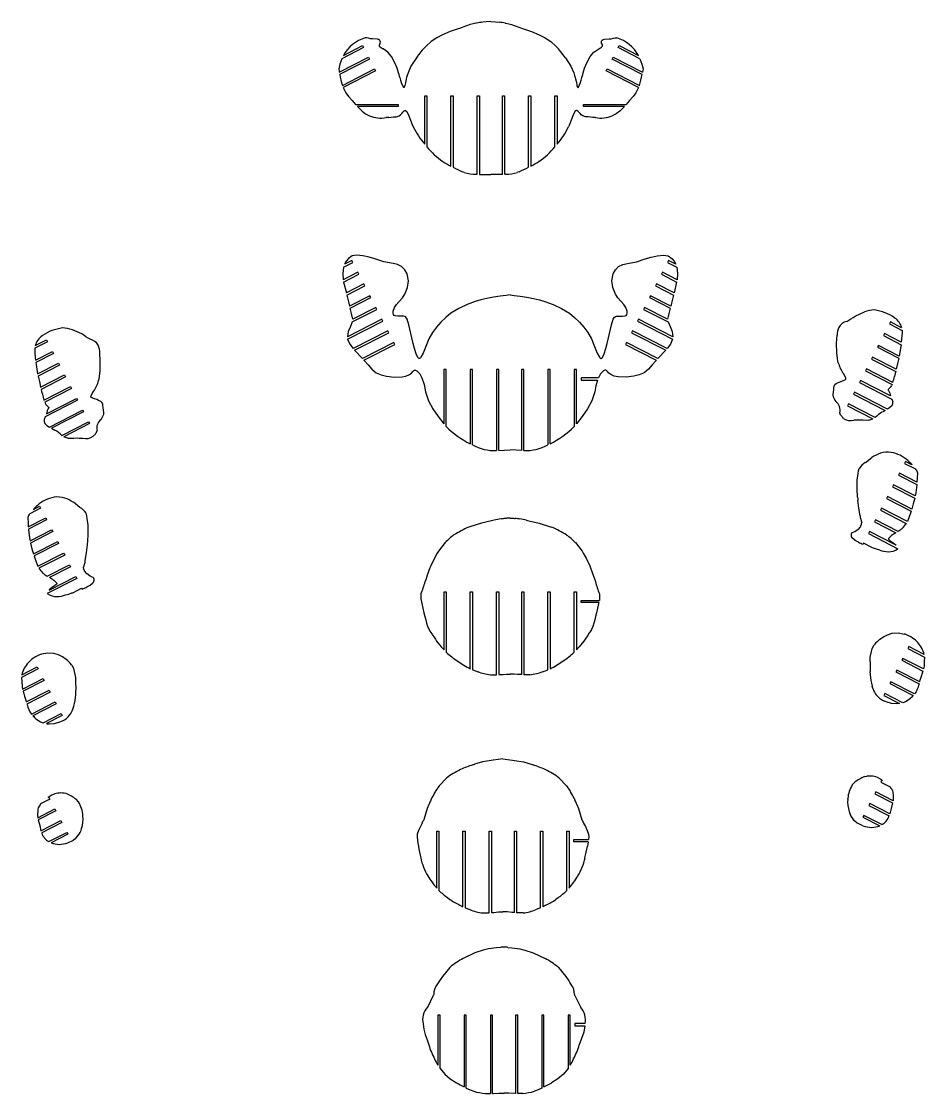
# Model space of a CAD drawing. Extents: x 1980 to 7619, y -7122 to 8570.
# Drawn here: x 1980 to 3629, y -3300 to -1343 of the extents above; entities that cross this region are included whole.
import ezdxf

# ---------------------------------------------------------------- set-up
doc = ezdxf.new("R2010")
doc.units = 0

msp = doc.modelspace()

# ---------------------------------------------------------------- linework, layer by layer
at = {"color": 7, "linetype": 'Continuous'}
for p, q in [((2800, -1349), (2793.1, -1351.1)), ((2811.3, -1346.4), (2810.2, -1346.6)), ((2829, -1343.8), (2822.6, -1344.6)), ((2837.6, -1343.2), (2829, -1343.8)), ((2837.6, -1343.2), (2846.1, -1343.8)), ((2846.1, -1343.8), (2852.5, -1344.6)), ((2863.9, -1346.4), (2864.9, -1346.6)), ((2875.2, -1349), (2882, -1351.1)), ((2749.3, -1367.5), (2738.7, -1373.1)), ((2780, -1356), (2777.8, -1356.7)), ((2793.1, -1351.1), (2780, -1356)), ((2882, -1351.1), (2895.1, -1356)), ((2895.1, -1356), (2897.3, -1356.7)), ((2925.9, -1367.5), (2936.4, -1373.1)), ((2568.2, -1405.2), (2603.1, -1387.3)), ((2603.1, -1387.3), (2604.9, -1390.9)), ((3070.2, -1390.9), (3072, -1387.3)), ((3072, -1387.3), (3106.9, -1405.2)), ((2560.8, -1436), (2614.1, -1408.7)), ((2604.9, -1390.9), (2565.4, -1411.2)), ((2614.1, -1408.7), (2615.9, -1412.2)), ((2662.1, -1418.9), (2656.2, -1407.5)), ((3013, -1418.9), (3018.9, -1407.5)), ((3059.2, -1412.2), (3061.1, -1408.7)), ((3061.1, -1408.7), (3114.3, -1436)), ((3109.8, -1411.2), (3070.2, -1390.9)), ((2615.9, -1412.2), (2561.4, -1440.2)), ((2666.4, -1428.8), (2662.1, -1418.9)), ((2691.5, -1425), (2686.3, -1437.1)), ((2701.5, -1409.6), (2691.5, -1425)), ((2973.6, -1409.6), (2983.7, -1425)), ((2983.7, -1425), (2988.9, -1437.1)), ((3008.7, -1428.8), (3013, -1418.9)), ((3113.7, -1440.2), (3059.2, -1412.2)), ((2559.8, -1430), (2560.4, -1433.4)), ((2560.4, -1433.4), (2560.8, -1436)), ((2566.5, -1460), (2625, -1430)), ((2626.9, -1433.6), (2567.9, -1463.8)), ((2625, -1430), (2626.9, -1433.6)), ((2669.1, -1437.3), (2666.4, -1428.8)), ((3006.1, -1437.3), (3008.7, -1428.8)), ((3048.3, -1433.6), (3050.1, -1430)), ((3107.3, -1463.8), (3048.3, -1433.6)), ((3050.1, -1430), (3108.6, -1460)), ((3114.7, -1433.4), (3114.3, -1436)), ((3115.3, -1430), (3114.7, -1433.4)), ((2567.9, -1463.8), (2572.7, -1473.8)), ((3107.3, -1463.8), (3102.5, -1473.8)), ((2572.7, -1473.8), (2577.6, -1480.5)), ((2716.7, -1479.3), (2720.7, -1479.3)), ((2716.7, -1567.3), (2716.7, -1479.3)), ((2720.7, -1479.3), (2720.7, -1572.1)), ((2764.7, -1479.3), (2768.7, -1479.3)), ((2764.7, -1607.5), (2764.7, -1479.3)), ((2768.7, -1479.3), (2768.7, -1609.5)), ((2812.7, -1479.3), (2816.7, -1479.3)), ((2812.7, -1622.3), (2812.7, -1479.3)), ((2816.7, -1479.3), (2816.7, -1622.4)), ((2858.5, -1479.3), (2862.5, -1479.3)), ((2858.5, -1622.4), (2858.5, -1479.3)), ((2862.5, -1479.3), (2862.5, -1622.3)), ((2906.5, -1479.3), (2910.5, -1479.3)), ((2906.5, -1609.5), (2906.5, -1479.3)), ((2910.5, -1479.3), (2910.5, -1607.5)), ((2954.5, -1572.1), (2954.5, -1479.3)), ((2954.5, -1479.3), (2958.5, -1479.3)), ((2958.5, -1479.3), (2958.5, -1567.3)), ((3102.5, -1473.8), (3097.5, -1480.5)), ((2590.5, -1494.6), (2668.4, -1494.6)), ((2593.9, -1498.6), (2596.3, -1501.1)), ((2668.4, -1498.6), (2593.9, -1498.6)), ((2668.4, -1494.6), (2668.4, -1498.6)), ((3006.8, -1494.6), (3084.7, -1494.6)), ((3006.8, -1498.6), (3006.8, -1494.6)), ((3081.3, -1498.6), (3006.8, -1498.6)), ((3081.3, -1498.6), (3078.9, -1501.1)), ((2608.8, -1511.7), (2616, -1515.3)), ((2651.3, -1518.4), (2660, -1517.5)), ((3023.9, -1518.4), (3015.1, -1517.5)), ((3066.3, -1511.7), (3059.2, -1515.3)), ((2694, -1531.4), (2695.9, -1535.7)), ((2981.1, -1531.4), (2979.3, -1535.7)), ((2786.1, -1617.6), (2788.9, -1618.6)), ((2811.1, -1622.2), (2812.7, -1622.3)), ((2816.7, -1622.4), (2820.1, -1622.5)), ((2822.4, -1622.5), (2822.5, -1622.5)), ((2822.5, -1622.5), (2837.6, -1622.5)), ((2852.7, -1622.5), (2837.6, -1622.5)), ((2852.7, -1622.5), (2852.7, -1622.5)), ((2858.5, -1622.4), (2855, -1622.5)), ((2864.1, -1622.2), (2862.5, -1622.3)), ((2889, -1617.6), (2886.2, -1618.6)), ((2583.5, -1779.8), (2570.4, -1786.5)), ((2585.3, -1783.4), (2583.5, -1779.8)), ((3162, -1779.8), (3160.1, -1783.4)), ((3175.1, -1786.5), (3162, -1779.8)), ((2568.6, -1791.9), (2585.3, -1783.4)), ((3160.1, -1783.4), (3176.8, -1791.9)), ((2594.5, -1801.2), (2568, -1814.7)), ((2568.7, -1818.9), (2596.3, -1804.7)), ((2568.7, -1818.9), (2573.6, -1838.9)), ((2596.3, -1804.7), (2594.5, -1801.2)), ((3151, -1801.2), (3149.2, -1804.7)), ((3149.2, -1804.7), (3176.7, -1818.9)), ((3177.4, -1814.7), (3151, -1801.2)), ((3176.7, -1818.9), (3171.9, -1838.9)), ((2605.4, -1822.5), (2573.6, -1838.9)), ((2574.7, -1842.8), (2607.2, -1826.1)), ((2607.2, -1826.1), (2605.4, -1822.5)), ((3140, -1822.5), (3138.2, -1826.1)), ((3138.2, -1826.1), (3170.8, -1842.8)), ((3171.9, -1838.9), (3140, -1822.5)), ((2616.4, -1843.9), (2579.5, -1862.8)), ((2580.5, -1866.7), (2618.2, -1847.4)), ((2618.2, -1847.4), (2616.4, -1843.9)), ((3129.1, -1843.9), (3127.3, -1847.4)), ((3127.3, -1847.4), (3164.9, -1866.7)), ((3166, -1862.8), (3129.1, -1843.9)), ((2584.5, -1891.7), (2629.2, -1868.8)), ((2627.3, -1865.2), (2585.3, -1886.8)), ((2629.2, -1868.8), (2627.3, -1865.2)), ((3118.1, -1865.2), (3116.3, -1868.8)), ((3116.3, -1868.8), (3161, -1891.7)), ((3160.2, -1886.8), (3118.1, -1865.2)), ((3502.7, -1881.1), (3519.7, -1873.4)), ((2638.3, -1886.6), (2575.6, -1918.8)), ((2576, -1923), (2640.1, -1890.1)), ((2640.1, -1890.1), (2638.3, -1886.6)), ((3107.2, -1886.6), (3105.4, -1890.1)), ((3105.4, -1890.1), (3169.4, -1923)), ((3169.9, -1918.8), (3107.2, -1886.6)), ((3567.2, -1891.9), (3565.3, -1895.4)), ((3565.3, -1895.4), (3588.3, -1907.2)), ((3587.6, -1902.4), (3567.2, -1891.9)), ((3574.3, -1884.1), (3575, -1884.7)), ((2018.9, -1916.7), (2018.1, -1917.3)), ((2090.4, -1913.7), (2073.5, -1906)), ((2649.2, -1907.9), (2585.8, -1940.5)), ((2588.5, -1943.6), (2651.1, -1911.5)), ((2651.1, -1911.5), (2649.2, -1907.9)), ((3096.2, -1907.9), (3094.4, -1911.5)), ((3094.4, -1911.5), (3156.9, -1943.6)), ((3159.7, -1940.5), (3096.2, -1907.9)), ((3468.9, -1930.8), (3469.6, -1915.8)), ((3556.2, -1913.2), (3554.4, -1916.8)), ((3554.4, -1916.8), (3586.6, -1933.3)), ((3587, -1929), (3556.2, -1913.2)), ((3588.2, -1917.2), (3587, -1929)), ((2027.8, -1928.1), (2004.9, -1939.9)), ((2005.6, -1935), (2026, -1924.5)), ((2026, -1924.5), (2027.8, -1928.1)), ((2660.2, -1929.3), (2603, -1958.6)), ((2605.8, -1961.7), (2662, -1932.8)), ((2662, -1932.8), (2660.2, -1929.3)), ((3085.3, -1929.3), (3083.4, -1932.8)), ((3083.4, -1932.8), (3139.6, -1961.7)), ((3142.5, -1958.6), (3085.3, -1929.3)), ((3469, -1948.9), (3468.9, -1930.8)), ((3545.2, -1934.6), (3543.4, -1938.1)), ((3583.3, -1954.1), (3545.2, -1934.6)), ((3586.1, -1936.7), (3583.3, -1954)), ((3586.6, -1933.3), (3586.1, -1936.7)), ((2005, -1949.8), (2006.2, -1961.7)), ((2006.2, -1961.7), (2037, -1945.9)), ((2038.8, -1949.4), (2006.6, -1965.9)), ((2037, -1945.9), (2038.8, -1949.4)), ((2124.3, -1963.4), (2123.5, -1948.5)), ((2588.5, -1943.6), (2603, -1958.6)), ((3156.9, -1943.6), (3142.5, -1958.6)), ((3471, -1962.8), (3469, -1948.9)), ((3534.3, -1955.9), (3532.5, -1959.5)), ((3577.8, -1978.3), (3534.3, -1955.9)), ((3543.4, -1938.1), (3582.4, -1958.1)), ((3583.3, -1954), (3583.3, -1954.1)), ((2006.6, -1965.9), (2007, -1969.3)), ((2007, -1969.3), (2009.8, -1986.6)), ((2009.8, -1986.8), (2047.9, -1967.2)), ((2049.7, -1970.8), (2010.8, -1990.8)), ((2047.9, -1967.2), (2049.7, -1970.8)), ((2124.2, -1981.5), (2124.3, -1963.4)), ((3471.9, -1966.2), (3471, -1962.8)), ((3532.5, -1959.5), (3576.9, -1982.3)), ((3580.1, -1967.8), (3577.8, -1978.3)), ((3582.4, -1958.1), (3580.1, -1967.8)), ((2009.8, -1986.6), (2009.8, -1986.8)), ((2010.8, -1990.8), (2013.1, -2000.4)), ((2015.4, -2010.9), (2058.9, -1988.6)), ((2060.7, -1992.1), (2016.3, -2014.9)), ((2058.9, -1988.6), (2060.7, -1992.1)), ((2121.3, -1998.8), (2122.2, -1995.4)), ((2122.2, -1995.4), (2124.2, -1981.5)), ((2755.8, -1978.6), (2751.8, -1978.6)), ((2751.8, -1978.6), (2751.8, -2078.1)), ((2755.8, -2082.6), (2755.8, -1978.6)), ((2803.8, -1978.6), (2799.8, -1978.6)), ((2799.8, -1978.6), (2799.8, -2114.3)), ((2803.8, -2116.3), (2803.8, -1978.6)), ((2851.8, -1978.6), (2847.8, -1978.6)), ((2847.8, -1978.6), (2847.8, -2126.6)), ((2851.8, -2126.4), (2851.8, -1978.6)), ((2897.6, -1978.6), (2893.6, -1978.6)), ((2893.6, -1978.6), (2893.6, -2126.4)), ((2897.6, -2126.6), (2897.6, -1978.6)), ((2945.6, -1978.6), (2941.6, -1978.6)), ((2941.6, -1978.6), (2941.6, -2116.3)), ((2945.6, -2114.3), (2945.6, -1978.6)), ((2993.6, -1978.6), (2989.6, -1978.6)), ((2989.6, -1978.6), (2989.6, -2082.6)), ((2993.6, -2078.1), (2993.6, -1978.6)), ((3033.8, -1993.8), (3002.1, -1993.8)), ((3002.1, -1993.8), (3002.1, -1997.8)), ((3523.3, -1977.3), (3521.5, -1980.8)), ((3521.5, -1980.8), (3570.4, -2005.9)), ((3571.6, -2002.1), (3523.3, -1977.3)), ((3576, -1986), (3574.6, -1991.3)), ((3576.9, -1982.3), (3576, -1986)), ((2013.1, -2000.4), (2015.4, -2010.9)), ((2016.3, -2014.9), (2017.2, -2018.6)), ((2021.5, -2034.7), (2069.8, -2009.9)), ((2071.7, -2013.5), (2022.8, -2038.5)), ((2069.8, -2009.9), (2071.7, -2013.5)), ((3002.1, -1997.8), (3032.2, -1997.8)), ((3463, -2020.2), (3463.9, -2015.1)), ((3512.4, -1998.6), (3510.5, -2002.2)), ((3510.5, -2002.2), (3569.7, -2032.6)), ((3567.1, -2026.7), (3512.4, -1998.6)), ((3570.4, -2005.9), (3569.7, -2007.5)), ((2017.2, -2018.6), (2018.5, -2023.9)), ((2082.6, -2034.8), (2023.4, -2065.2)), ((2026.1, -2059.3), (2080.8, -2031.3)), ((2080.8, -2031.3), (2082.6, -2034.8)), ((3462.3, -2027.3), (3462.7, -2024.3)), ((3462.7, -2024.3), (3463, -2020.2)), ((3501.4, -2020), (3499.6, -2023.6)), ((3499.6, -2023.6), (3557.7, -2053.4)), ((3561.7, -2050.9), (3501.4, -2020)), ((3569.7, -2032.6), (3571.4, -2037.4)), ((2022.8, -2038.5), (2023.5, -2040.1)), ((2031.5, -2083.6), (2091.7, -2052.6)), ((2091.7, -2052.6), (2093.6, -2056.2)), ((2130.2, -2052.8), (2129.3, -2047.7)), ((2130.5, -2056.9), (2130.2, -2052.8)), ((3490.5, -2041.3), (3488.6, -2044.9)), ((3488.6, -2044.9), (3535.2, -2068.8)), ((3539.1, -2066.3), (3490.5, -2041.3)), ((2023.4, -2065.2), (2021.8, -2070)), ((2093.6, -2056.2), (2035.5, -2086)), ((2054.1, -2098.9), (2102.7, -2074)), ((2102.7, -2074), (2104.5, -2077.5)), ((2130.9, -2059.9), (2130.5, -2056.9)), ((3481.7, -2067.9), (3480.4, -2066.5)), ((3527.3, -2071.2), (3523.7, -2071.6)), ((2104.5, -2077.5), (2058, -2101.4)), ((2065.9, -2103.8), (2069.4, -2104.2)), ((2111.4, -2100.5), (2112.8, -2099.2)), ((3521.3, -2148.6), (3533.4, -2139.1)), ((3594.9, -2146.5), (3593, -2150)), ((3593, -2150), (3612.7, -2160.1)), ((3606.4, -2152.4), (3594.9, -2146.5)), ((3599.1, -2144.8), (3601, -2146.6)), ((3601, -2146.6), (3605.4, -2151.1)), ((3605.4, -2151.1), (3606.4, -2152.4)), ((3506.5, -2180.6), (3507.9, -2168.7)), ((3583.9, -2167.8), (3582.1, -2171.4)), ((3582.1, -2171.4), (3615.3, -2188.4)), ((3615.5, -2184.1), (3583.9, -2167.8)), ((3572.9, -2189.2), (3571.1, -2192.7)), ((3612.4, -2209.4), (3572.9, -2189.2)), ((3615.3, -2188.9), (3613.4, -2203.9)), ((3615.3, -2188.4), (3615.3, -2188.9)), ((3507.1, -2211.9), (3506.4, -2196.2)), ((3562, -2210.5), (3560.2, -2214.1)), ((3606.3, -2233.3), (3562, -2210.5)), ((3571.1, -2192.7), (3611.6, -2213.5)), ((3613.4, -2203.9), (3612.4, -2209.4)), ((2002.1, -2234.3), (2013.6, -2228.4)), ((2007.5, -2228.5), (2003.1, -2233)), ((2009.4, -2226.7), (2007.5, -2228.5)), ((2013.6, -2228.4), (2015.4, -2231.9)), ((2087.2, -2230.4), (2075.1, -2221)), ((3509.4, -2231.5), (3507.6, -2216.9)), ((3560.2, -2214.1), (3605, -2237.1)), ((3608.9, -2224.1), (3606.3, -2233.3)), ((3611.6, -2213.5), (3608.9, -2224.1)), ((1992.9, -2265.9), (2024.6, -2249.7)), ((2015.4, -2231.9), (1995.8, -2242)), ((2003.1, -2233), (2002.1, -2234.3)), ((2024.6, -2249.7), (2026.4, -2253.3)), ((2102, -2262.5), (2100.5, -2250.6)), ((2872.9, -2250.1), (2866.5, -2250.3)), ((2872.9, -2250.1), (2879.3, -2250.3)), ((3511.6, -2245.8), (3509.4, -2231.5)), ((3551, -2231.9), (3549.2, -2235.4)), ((3549.2, -2235.4), (3596.1, -2259.5)), ((3598, -2256), (3551, -2231.9)), ((3603.7, -2241.1), (3598.8, -2254.3)), ((3605, -2237.1), (3603.7, -2241.1)), ((2026.4, -2253.3), (1993.1, -2270.3)), ((2799.3, -2265.7), (2797.3, -2266.5)), ((2820.2, -2259), (2799.3, -2265.7)), ((2838.9, -2254.6), (2820.2, -2259)), ((2843.6, -2253.7), (2838.9, -2254.6)), ((2902.2, -2253.7), (2906.9, -2254.6)), ((2906.9, -2254.6), (2925.6, -2259)), ((2925.6, -2259), (2946.5, -2265.7)), ((2946.5, -2265.7), (2948.5, -2266.5)), ((3540.1, -2253.2), (3538.2, -2256.8)), ((3538.2, -2256.8), (3577, -2276.7)), ((3581.1, -2274.3), (3540.1, -2253.2)), ((3598.8, -2254.3), (3598, -2256)), ((1993.1, -2270.3), (1993.2, -2270.8)), ((1993.2, -2270.8), (1995.1, -2285.8)), ((1995.1, -2285.8), (1996, -2291.3)), ((1996, -2291.3), (2035.5, -2271.1)), ((2037.4, -2274.6), (1996.8, -2295.4)), ((2035.5, -2271.1), (2037.4, -2274.6)), ((2101.3, -2293.8), (2102, -2278.1)), ((3497.7, -2286.4), (3496.7, -2285)), ((3529.1, -2274.6), (3527.3, -2278.2)), ((3527.3, -2278.2), (3580.9, -2305.7)), ((3577.8, -2299.6), (3529.1, -2274.6)), ((3569.1, -2281.6), (3563.8, -2286.9)), ((1996.8, -2295.4), (1999.6, -2305.9)), ((1999.6, -2305.9), (2002.2, -2315.2)), ((2002.2, -2315.2), (2046.5, -2292.4)), ((2048.3, -2296), (2003.4, -2319)), ((2046.5, -2292.4), (2048.3, -2296)), ((2099, -2313.3), (2100.9, -2298.8)), ((2753.9, -2294.7), (2741.8, -2310.5)), ((2754.4, -2294.2), (2753.9, -2294.7)), ((2991.4, -2294.2), (2991.9, -2294.7)), ((2991.9, -2294.7), (3004, -2310.5)), ((3518.2, -2295.9), (3517.3, -2297.6)), ((3534.3, -2304.2), (3518.2, -2295.9)), ((3536.3, -2304.7), (3534.3, -2304.2)), ((3568.4, -2292.4), (3571.4, -2294.4)), ((2003.4, -2319), (2004.8, -2323)), ((2004.8, -2323), (2009.7, -2336.2)), ((2010.5, -2337.9), (2057.4, -2313.8)), ((2059.3, -2317.3), (2012.4, -2341.4)), ((2057.4, -2313.8), (2059.3, -2317.3)), ((2096.8, -2327.6), (2099, -2313.3)), ((2734.3, -2323.3), (2727.8, -2337.1)), ((2739.6, -2313.7), (2734.3, -2323.3)), ((2741.8, -2310.5), (2739.6, -2313.7)), ((3004, -2310.5), (3006.2, -2313.7)), ((3006.2, -2313.7), (3011.5, -2323.3)), ((3011.5, -2323.3), (3018, -2337.1)), ((2009.7, -2336.2), (2010.5, -2337.9)), ((2027.4, -2356.2), (2068.4, -2335.1)), ((2070.2, -2338.7), (2031.5, -2358.5)), ((2068.4, -2335.1), (2070.2, -2338.7)), ((2727.8, -2337.1), (2726.2, -2340.7)), ((3018, -2337.1), (3019.5, -2340.7)), ((2081.2, -2360), (2027.6, -2387.5)), ((2030.7, -2381.4), (2079.4, -2356.5)), ((2039.4, -2363.5), (2044.7, -2368.8)), ((2079.4, -2356.5), (2081.2, -2360)), ((2110.8, -2368.3), (2111.8, -2366.9)), ((2040, -2374.3), (2037.1, -2376.2)), ((2072.2, -2386.5), (2074.1, -2386.1)), ((2074.1, -2386.1), (2090.3, -2377.8)), ((2090.3, -2377.8), (2091.1, -2379.4)), ((2752, -2384.8), (2756, -2384.8)), ((2752, -2490.6), (2752, -2384.8)), ((2756, -2384.8), (2756, -2494.6)), ((2800, -2384.8), (2804, -2384.8)), ((2800, -2524.8), (2800, -2384.8)), ((2804, -2384.8), (2804, -2526.6)), ((2848, -2384.8), (2852, -2384.8)), ((2848, -2536), (2848, -2384.8)), ((2852, -2384.8), (2852, -2535.7)), ((2893.8, -2384.8), (2897.8, -2384.8)), ((2893.8, -2535.7), (2893.8, -2384.8)), ((2897.8, -2384.8), (2897.8, -2536)), ((2941.8, -2384.8), (2945.8, -2384.8)), ((2941.8, -2526.6), (2941.8, -2384.8)), ((2945.8, -2384.8), (2945.8, -2524.8)), ((2989.8, -2494.6), (2989.8, -2384.8)), ((2989.8, -2384.8), (2993.8, -2384.8)), ((2993.8, -2384.8), (2993.8, -2490.6)), ((3002.3, -2400.1), (3035.6, -2400.1)), ((3002.3, -2404.1), (3002.3, -2400.1)), ((3034.7, -2404.1), (3002.3, -2404.1)), ((2715.2, -2423.1), (2717.2, -2429.8)), ((3030.5, -2423.1), (3028.6, -2429.8)), ((3561.8, -2462.8), (3570, -2460.2)), ((2738.4, -2474.5), (2746.8, -2484.9)), ((2746.8, -2484.9), (2752, -2490.6)), ((2999, -2484.9), (2993.8, -2490.6)), ((3007.4, -2474.5), (2999, -2484.9)), ((3600.6, -2484.5), (3598.8, -2488.1)), ((3628.9, -2499), (3600.6, -2484.5)), ((2047.9, -2499.6), (2039.7, -2497)), ((3529.9, -2512.1), (3530.3, -2503.9)), ((3598.8, -2488.1), (3629.4, -2503.8)), ((1980.8, -2535.8), (2009.1, -2521.3)), ((2009.1, -2521.3), (2011, -2524.8)), ((3589.7, -2505.9), (3587.8, -2509.4)), ((3587.8, -2509.4), (3626.3, -2529.1)), ((3627.3, -2525.2), (3589.7, -2505.9)), ((3628.4, -2520.1), (3627.3, -2525.2)), ((2011, -2524.8), (1980.3, -2540.6)), ((1982.5, -2561.9), (2020.1, -2542.6)), ((2020.1, -2542.6), (2021.9, -2546.2)), ((2079.8, -2548.9), (2079.5, -2540.7)), ((2852, -2535.7), (2854.3, -2535.5)), ((2854.3, -2535.5), (2859.9, -2535.2)), ((2859.9, -2535.2), (2866, -2534.9)), ((2866, -2534.9), (2872.9, -2534.7)), ((2879.8, -2534.9), (2872.9, -2534.7)), ((2885.9, -2535.2), (2879.8, -2534.9)), ((2891.5, -2535.5), (2885.9, -2535.2)), ((2893.8, -2535.7), (2891.5, -2535.5)), ((3530.4, -2535.7), (3529.9, -2529.7)), ((3578.7, -2527.2), (3576.9, -2530.8)), ((3576.9, -2530.8), (3619.3, -2552.6)), ((3620.5, -2548.7), (3578.7, -2527.2)), ((3626.3, -2529.1), (3624.7, -2534.9)), ((1981.4, -2556.9), (1982.5, -2561.9)), ((2021.9, -2546.2), (1983.5, -2565.9)), ((3535.3, -2562.1), (3533.8, -2556.5)), ((3567.8, -2548.6), (3565.9, -2552.1)), ((3565.9, -2552.1), (3608.5, -2574)), ((3611.3, -2570.9), (3567.8, -2548.6)), ((3617.5, -2558.3), (3615.9, -2562.4)), ((1983.5, -2565.9), (1985, -2571.6)), ((1989.2, -2585.5), (2031, -2564)), ((2032.9, -2567.5), (1990.4, -2589.3)), ((2031, -2564), (2032.9, -2567.5)), ((2079.4, -2572.5), (2079.9, -2566.5)), ((3559.4, -2585.1), (3554.4, -2583.2)), ((3556.8, -2569.9), (3555, -2573.5)), ((3555, -2573.5), (3583.9, -2588.3)), ((3590, -2586.9), (3556.8, -2569.9)), ((1992.3, -2595), (1993.9, -2599.1)), ((1998.5, -2607.7), (2042, -2585.3)), ((2043.8, -2588.9), (2001.3, -2610.7)), ((2042, -2585.3), (2043.8, -2588.9)), ((2074.4, -2598.9), (2076, -2593.3)), ((3582.1, -2588.5), (3579, -2588.8)), ((2019.8, -2623.7), (2053, -2606.7)), ((2054.8, -2610.2), (2025.9, -2625.1)), ((2050.4, -2621.9), (2055.4, -2620)), ((2053, -2606.7), (2054.8, -2610.2)), ((2027.6, -2625.2), (2030.8, -2625.6)), ((2822.1, -2695), (2807.9, -2699.2)), ((2838.3, -2692.3), (2822.1, -2695)), ((2841.7, -2691.8), (2838.3, -2692.3)), ((2851.1, -2690.4), (2841.7, -2691.8)), ((2859.5, -2689.6), (2851.1, -2690.4)), ((2859.5, -2689.6), (2867.8, -2690.4)), ((2867.8, -2690.4), (2877.2, -2691.8)), ((2877.2, -2691.8), (2880.7, -2692.3)), ((2880.7, -2692.3), (2896.9, -2695)), ((2896.9, -2695), (2911.1, -2699.2)), ((2743.4, -2738.7), (2736.6, -2748.3)), ((2756.7, -2724.6), (2743.4, -2738.7)), ((2962.2, -2724.6), (2975.5, -2738.7)), ((2975.5, -2738.7), (2982.3, -2748.3)), ((3497.5, -2736.9), (3501.8, -2732.1)), ((3519.7, -2721.8), (3523.9, -2721)), ((3551.5, -2728.5), (3549.7, -2732.1)), ((3549.7, -2732.1), (3566.5, -2740.7)), ((3552.7, -2729.1), (3551.5, -2728.5)), ((2029.3, -2760.1), (2030.4, -2759.5)), ((2030.4, -2759.5), (2032.2, -2763.1)), ((2062.2, -2752.8), (2058.1, -2752.1)), ((2736.6, -2748.3), (2735.8, -2749.6)), ((2982.3, -2748.3), (2983.1, -2749.6)), ((3540.6, -2749.9), (3538.8, -2753.4)), ((3538.8, -2753.4), (3570.8, -2769.9)), ((3571.8, -2765.9), (3540.6, -2749.9)), ((3566.5, -2740.7), (3567.5, -2742.2)), ((2015.4, -2771.7), (2014.4, -2773.2)), ((2032.2, -2763.1), (2015.4, -2771.7)), ((2084.4, -2767.9), (2080.1, -2763.1)), ((2724.3, -2772.5), (2721.4, -2780.3)), ((2729.4, -2761.4), (2727.9, -2764.6)), ((2989.6, -2761.4), (2991.1, -2764.6)), ((2994.6, -2772.5), (2997.6, -2780.3)), ((3489.3, -2763.1), (3489.4, -2761.8)), ((3529.6, -2771.2), (3527.8, -2774.8)), ((3527.8, -2774.8), (3564.7, -2793.7)), ((3565.9, -2789.8), (3529.6, -2771.2)), ((2010.1, -2796.9), (2041.4, -2780.9)), ((2043.2, -2784.4), (2011.1, -2800.9)), ((2041.4, -2780.9), (2043.2, -2784.4)), ((2092.6, -2794.1), (2092.5, -2792.8)), ((3518.7, -2792.6), (3516.9, -2796.1)), ((3516.9, -2796.1), (3547.6, -2811.9)), ((3551.6, -2809.4), (3518.7, -2792.6)), ((3564.7, -2793.7), (3564.5, -2794.3)), ((2016, -2820.8), (2052.3, -2802.2)), ((2054.1, -2805.8), (2017.3, -2824.7)), ((2052.3, -2802.2), (2054.1, -2805.8)), ((2715, -2800.5), (2713.8, -2803.2)), ((3003.9, -2800.5), (3005.1, -2803.2)), ((3506.7, -2806.8), (3506.2, -2806.5)), ((3516.9, -2811.7), (3506.7, -2806.8)), ((2017.3, -2824.7), (2017.5, -2825.3)), ((2030.4, -2840.5), (2063.3, -2823.6)), ((2065.1, -2827.1), (2034.4, -2842.9)), ((2063.3, -2823.6), (2065.1, -2827.1)), ((2065.1, -2842.8), (2075.3, -2837.8)), ((2075.3, -2837.8), (2075.7, -2837.5)), ((2738.6, -2821.5), (2742.6, -2821.5)), ((2738.6, -2925.3), (2738.6, -2821.5)), ((2742.6, -2821.5), (2742.6, -2929.5)), ((2786.6, -2821.5), (2790.6, -2821.5)), ((2786.6, -2959.3), (2786.6, -2821.5)), ((2790.6, -2821.5), (2790.6, -2961.1)), ((2834.6, -2821.5), (2838.6, -2821.5)), ((2834.6, -2970.5), (2834.6, -2821.5)), ((2838.6, -2821.5), (2838.6, -2970.1)), ((2880.4, -2821.5), (2884.4, -2821.5)), ((2880.4, -2970.1), (2880.4, -2821.5)), ((2884.4, -2821.5), (2884.4, -2970.5)), ((2928.4, -2821.5), (2932.4, -2821.5)), ((2928.4, -2961.1), (2928.4, -2821.5)), ((2932.4, -2821.5), (2932.4, -2959.3)), ((2976.4, -2929.5), (2976.4, -2821.5)), ((2976.4, -2821.5), (2980.4, -2821.5)), ((2980.4, -2821.5), (2980.4, -2925.3)), ((2988.8, -2836.8), (3015.6, -2836.8)), ((2988.8, -2840.8), (2988.8, -2836.8)), ((3015.1, -2840.8), (2988.8, -2840.8)), ((2758.7, -2943.1), (2762.7, -2946.1)), ((2960.3, -2943.1), (2956.3, -2946.1)), ((2781.1, -2956.7), (2786.6, -2959.3)), ((2790.6, -2961.1), (2799, -2964.5)), ((2822.7, -2970.7), (2834.6, -2970.5)), ((2838.6, -2970.1), (2840.4, -2970)), ((2840.4, -2970), (2842.7, -2969.8)), ((2842.7, -2969.8), (2851.7, -2968.9)), ((2851.7, -2968.9), (2859.5, -2968.7)), ((2867.3, -2968.9), (2859.5, -2968.7)), ((2876.3, -2969.8), (2867.3, -2968.9)), ((2878.6, -2970), (2876.3, -2969.8)), ((2880.4, -2970.1), (2878.6, -2970)), ((2896.3, -2970.7), (2884.4, -2970.5)), ((2928.4, -2961.1), (2920, -2964.5)), ((2937.8, -2956.7), (2932.4, -2959.3)), ((2808.2, -3043.7), (2786.8, -3053.7)), ((2823.7, -3038.5), (2808.2, -3043.7)), ((2833.2, -3036.3), (2823.7, -3038.5)), ((2837.8, -3035.3), (2833.2, -3036.3)), ((2847.6, -3034.2), (2837.8, -3035.3)), ((2854.8, -3033.6), (2847.6, -3034.2)), ((2868.4, -3033.6), (2875.7, -3034.2)), ((2875.7, -3034.2), (2885.4, -3035.3)), ((2885.4, -3035.3), (2890.1, -3036.3)), ((2890.1, -3036.3), (2899.5, -3038.5)), ((2899.5, -3038.5), (2915, -3043.7)), ((2915, -3043.7), (2936.4, -3053.7)), ((2762.4, -3070.1), (2749, -3086.5)), ((2763, -3069.5), (2762.4, -3070.1)), ((2960.3, -3069.5), (2960.8, -3070.1)), ((2960.8, -3070.1), (2974.2, -3086.5)), ((2749, -3086.5), (2743.5, -3094.6)), ((2974.2, -3086.5), (2979.7, -3094.6)), ((2732.2, -3121.5), (2721.6, -3143)), ((2991, -3121.5), (3001.6, -3143)), ((2744.7, -3157.5), (2740.7, -3157.5)), ((2740.7, -3157.5), (2740.7, -3248.6)), ((2744.7, -3254.7), (2744.7, -3157.5)), ((2792.7, -3157.5), (2788.7, -3157.5)), ((2788.7, -3157.5), (2788.7, -3288.3)), ((2792.7, -3290.3), (2792.7, -3157.5)), ((2840.7, -3157.5), (2836.7, -3157.5)), ((2836.7, -3157.5), (2836.7, -3300.3)), ((2840.7, -3300.4), (2840.7, -3157.5)), ((2886.5, -3157.5), (2882.5, -3157.5)), ((2882.5, -3157.5), (2882.5, -3300.4)), ((2886.5, -3300.3), (2886.5, -3157.5)), ((2934.5, -3157.5), (2930.5, -3157.5)), ((2930.5, -3157.5), (2930.5, -3290.3)), ((2934.5, -3288.3), (2934.5, -3157.5)), ((2982.5, -3157.5), (2978.5, -3157.5)), ((2978.5, -3157.5), (2978.5, -3254.7)), ((2982.5, -3248.6), (2982.5, -3157.5)), ((3009.6, -3172.7), (2991, -3172.7)), ((2991, -3172.7), (2991, -3176.7)), ((2991, -3176.7), (3009, -3176.7)), ((2763.4, -3273.3), (2774.7, -3280.7)), ((2959.8, -3273.3), (2948.5, -3280.7)), ((2827.6, -3300), (2836.7, -3300.3)), ((2840.7, -3300.4), (2842.3, -3300.4)), ((2842.3, -3300.4), (2852.9, -3299.7)), ((2881, -3300.4), (2870.4, -3299.7)), ((2882.5, -3300.4), (2881, -3300.4)), ((2895.6, -3300), (2886.5, -3300.3))]:
    msp.add_line(p, q, dxfattribs=at)
at = {"color": 7, "linetype": 'Continuous', "flags": 128}
for points in [[(2810.2, -1346.6), (2805.1, -1347.7), (2800, -1349), (2800, -1349), (2800, -1349), (2800, -1349)], [(2864.9, -1346.6), (2870.1, -1347.7), (2875.1, -1349), (2875.1, -1349), (2875.2, -1349), (2875.2, -1349)], [(2777.8, -1356.7), (2763.4, -1361.8), (2749.3, -1367.5)], [(2897.3, -1356.7), (2911.7, -1361.8), (2925.9, -1367.5)], [(2621.6, -1375), (2617.8, -1374.9), (2613.9, -1373.7), (2610.9, -1373.4), (2607.9, -1373.2)], [(2635.7, -1381.2), (2635.4, -1379), (2634.9, -1378.1), (2634.2, -1377.2), (2632.4, -1376), (2630.3, -1375.4), (2621.6, -1375)], [(2640.6, -1393.5), (2639.9, -1393.1), (2638.7, -1392.3), (2637.8, -1391.8), (2637.2, -1391.4), (2635.6, -1390.2), (2634.2, -1388.8), (2633.9, -1387.8), (2633.9, -1386.8), (2634.5, -1385), (2635.4, -1383.2), (2635.7, -1381.2)], [(2738.7, -1373.1), (2728.5, -1380.1), (2719.1, -1388.3)], [(2936.4, -1373.1), (2946.7, -1380.1), (2956.1, -1388.3)], [(3034.6, -1393.5), (3035.2, -1393.1), (3036.5, -1392.3), (3037.3, -1391.8), (3037.9, -1391.4), (3039.5, -1390.2), (3040.9, -1388.8), (3041.3, -1387.8), (3041.3, -1386.8), (3040.6, -1385), (3039.8, -1383.2), (3039.4, -1381.2)], [(3039.4, -1381.2), (3039.7, -1379), (3040.2, -1378.1), (3040.9, -1377.2), (3042.7, -1376), (3044.8, -1375.4), (3053.5, -1375)], [(3053.5, -1375), (3057.4, -1374.9), (3061.2, -1373.7), (3064.2, -1373.4), (3067.3, -1373.2)], [(2656.2, -1407.5), (2649.4, -1399.4), (2640.6, -1393.5)], [(3018.9, -1407.5), (3025.7, -1399.4), (3034.6, -1393.5)], [(2565.4, -1411.2), (2561.8, -1421.3), (2559.8, -1430)], [(3109.8, -1411.2), (3113.3, -1421.3), (3115.3, -1430)], [(2671.5, -1445.7), (2669.9, -1440.2), (2669.1, -1437.3)], [(2683.7, -1445.6), (2683, -1448.3), (2682, -1452.4), (2681.4, -1455.4), (2680.9, -1457.5), (2680.4, -1459.9), (2679.3, -1463.2), (2678.9, -1463.6), (2678.6, -1463.8), (2678.4, -1463.8), (2678.3, -1463.8), (2678, -1463.7), (2677.7, -1463.5)], [(2686.3, -1437.1), (2684.8, -1441.9), (2683.7, -1445.6)], [(2988.9, -1437.1), (2990.3, -1441.9), (2991.4, -1445.6)], [(2991.4, -1445.6), (2992.1, -1448.3), (2993.1, -1452.4), (2993.8, -1455.4), (2994.2, -1457.5), (2994.7, -1459.9), (2995.8, -1463.2), (2996.3, -1463.6), (2996.6, -1463.8), (2996.7, -1463.8), (2996.8, -1463.8), (2997.1, -1463.7), (2997.4, -1463.5)], [(3003.7, -1445.7), (3005.2, -1440.2), (3006.1, -1437.3)], [(2577.6, -1480.5), (2584.2, -1487.4), (2590.5, -1494.6)], [(3097.5, -1480.5), (3090.9, -1487.4), (3084.7, -1494.6)], [(2596.3, -1501.1), (2602.3, -1506.8), (2608.8, -1511.7)], [(2677, -1508.6), (2677.3, -1508.4), (2677.8, -1507.9), (2678.6, -1507.1), (2679.4, -1506.5), (2680.4, -1506), (2680.9, -1505.9), (2681.5, -1505.9), (2682.5, -1506.3), (2684.1, -1507.7), (2687.9, -1515.3), (2694, -1531.4)], [(2998.1, -1508.6), (2997.8, -1508.4), (2997.4, -1507.9), (2996.5, -1507.1), (2995.7, -1506.5), (2994.7, -1506), (2994.2, -1505.9), (2993.7, -1505.9), (2992.7, -1506.3), (2991.1, -1507.7), (2987.2, -1515.3), (2981.1, -1531.4)], [(3078.9, -1501.1), (3072.9, -1506.8), (3066.3, -1511.7)], [(2660, -1517.5), (2662.5, -1517.4), (2663.9, -1517.3), (2665.1, -1517.1), (2669.8, -1515.6), (2672.5, -1513.6), (2674.8, -1511.1), (2677, -1508.6)], [(3015.1, -1517.5), (3012.6, -1517.4), (3011.2, -1517.3), (3010.1, -1517.1), (3005.3, -1515.6), (3002.6, -1513.6), (3000.4, -1511.1), (2998.1, -1508.6)], [(2820.1, -1622.5), (2821.2, -1622.5), (2822.4, -1622.5)], [(2855, -1622.5), (2853.9, -1622.5), (2852.7, -1622.5)], [(2872.7, -1842.4), (2865.2, -1843.3), (2854.6, -1844.8), (2842.5, -1846.7), (2830.3, -1849), (2819.3, -1851.7), (2809.1, -1854.7), (2794, -1860.2), (2778.8, -1867), (2764.5, -1876), (2755.1, -1884), (2746.4, -1892.5), (2738.2, -1901.1), (2730.8, -1910.9), (2724.2, -1922.9), (2718.6, -1936.6), (2713.7, -1949), (2709.8, -1956.3), (2709.1, -1957.2), (2708.4, -1957.8), (2707.7, -1958.2), (2707, -1958.4), (2706.4, -1958.3), (2705.2, -1957.7), (2704.2, -1956.6), (2701, -1950.2), (2698, -1940.5), (2695.7, -1931.1), (2693.3, -1920.9), (2687.6, -1897.3), (2684.4, -1887), (2682.2, -1883.1), (2680.4, -1881.9), (2678.2, -1881.3), (2673, -1881.1), (2667.5, -1881.3), (2662.7, -1880.8), (2661, -1879.9), (2659.8, -1878.4), (2659.1, -1875.7), (2659.2, -1872.4), (2661.4, -1865.6), (2665.4, -1859.7), (2670.2, -1854.4), (2675.9, -1848.1), (2680.4, -1841), (2685.1, -1829.1), (2687.2, -1816.5), (2684.9, -1804.2), (2680.6, -1796.6), (2674.6, -1790.6), (2667.1, -1787.2), (2658.8, -1785.4), (2642.1, -1781.9), (2625.9, -1776.8), (2615.1, -1773.7), (2604, -1771.3), (2592.7, -1770), (2584.4, -1771.2), (2577.4, -1775.9), (2573.3, -1780.9), (2570.4, -1786.5)], [(2872.7, -1842.4), (2880.3, -1843.3), (2890.9, -1844.8), (2903, -1846.7), (2915.1, -1849), (2926.2, -1851.7), (2936.3, -1854.7), (2951.5, -1860.2), (2966.7, -1867), (2981, -1876), (2990.4, -1884), (2999.1, -1892.5), (3007.2, -1901.1), (3014.7, -1910.9), (3021.2, -1922.9), (3026.9, -1936.6), (3031.8, -1949), (3035.6, -1956.3), (3036.3, -1957.2), (3037, -1957.8), (3037.7, -1958.2), (3038.4, -1958.4), (3039.1, -1958.3), (3040.2, -1957.7), (3041.3, -1956.6), (3044.4, -1950.2), (3047.5, -1940.5), (3049.8, -1931.1), (3052.2, -1920.9), (3057.9, -1897.3), (3061, -1887), (3063.3, -1883.1), (3065, -1881.9), (3067.2, -1881.3), (3072.5, -1881.1), (3078, -1881.3), (3082.7, -1880.8), (3084.5, -1879.9), (3085.7, -1878.4), (3086.4, -1875.7), (3086.2, -1872.4), (3084, -1865.6), (3080.1, -1859.7), (3075.2, -1854.4), (3069.6, -1848.1), (3065, -1841), (3060.4, -1829.1), (3058.2, -1816.5), (3060.6, -1804.2), (3064.8, -1796.6), (3070.8, -1790.6), (3078.4, -1787.2), (3086.7, -1785.4), (3103.3, -1781.9), (3119.5, -1776.8), (3130.4, -1773.7), (3141.4, -1771.3), (3152.8, -1770), (3161, -1771.2), (3168.1, -1775.9), (3172.2, -1780.9), (3175.1, -1786.5)], [(2568.6, -1791.9), (2567.3, -1803.2), (2568, -1814.7)], [(3176.8, -1791.9), (3178.2, -1803.2), (3177.4, -1814.7)], [(2574.7, -1842.8), (2578.2, -1857.7), (2579.5, -1862.8)], [(3170.8, -1842.8), (3167.2, -1857.7), (3166, -1862.8)], [(2584.5, -1891.7), (2580.9, -1900.4), (2577.1, -1909.3), (2575.6, -1918.8)], [(3161, -1891.7), (3164.6, -1900.4), (3168.4, -1909.3), (3169.9, -1918.8)], [(3487.2, -1890.9), (3491.2, -1888.6), (3495, -1886.1), (3498.8, -1883.5), (3502.7, -1881.1)], [(2105.9, -1923.5), (2101.9, -1921.2), (2098.1, -1918.7), (2094.3, -1916.1), (2090.4, -1913.7)], [(3588.3, -1907.2), (3588.4, -1912), (3588.2, -1917.2)], [(2576, -1923), (2579.7, -1932.2), (2585.8, -1940.5)], [(3169.4, -1923), (3165.8, -1932.2), (3159.7, -1940.5)], [(2004.9, -1939.9), (2004.8, -1944.6), (2005, -1949.8)], [(2605.8, -1961.7), (2606.7, -1962.6), (2613.5, -1970.2), (2620.2, -1978), (2627.8, -1984.6), (2636.9, -1988.6), (2646.9, -1990.7), (2661.2, -1992.5), (2675.5, -1992), (2682.5, -1990.5), (2689.1, -1987.9), (2692.4, -1985.4), (2695.2, -1982), (2696.6, -1980.6), (2698.2, -1979.9), (2699.8, -1980), (2702.2, -1981.3), (2704.5, -1983.3), (2707.6, -1986.8), (2711.7, -1994), (2715.6, -2006.2), (2718.4, -2019.1), (2723.5, -2035.7), (2731.7, -2050.6), (2741.4, -2064.6), (2751.8, -2078.1)], [(3139.6, -1961.7), (3138.8, -1962.6), (3132, -1970.2), (3125.2, -1978), (3117.7, -1984.6), (3108.5, -1988.6), (3098.5, -1990.7), (3084.3, -1992.5), (3070, -1992), (3062.9, -1990.5), (3056.3, -1987.9), (3053.1, -1985.4), (3050.3, -1982), (3048.8, -1980.6), (3047.3, -1979.9), (3045.7, -1980), (3043.3, -1981.3), (3041, -1983.3), (3037.9, -1986.8), (3033.8, -1993.8)], [(3479.4, -1999.4), (3481.6, -1998.6), (3483.7, -1997.7), (3485.3, -1996.8), (3485.6, -1996.4), (3485.8, -1995.9), (3485.9, -1995.3), (3485.8, -1994.2), (3483.9, -1989.9), (3481.4, -1986)], [(3032.2, -1997.8), (3029.4, -2008.3), (3027.1, -2019.1), (3022, -2035.7), (3013.8, -2050.6), (3004, -2064.6), (2993.6, -2078.1)], [(3463.9, -2015.1), (3464, -2012), (3464.4, -2009), (3465.8, -2006.2), (3468.1, -2004.2), (3471.8, -2002.3), (3475.4, -2000.9), (3479.4, -1999.4)], [(3563.1, -2015.3), (3563, -2015.8), (3563, -2016.2), (3563.1, -2016.6), (3563.4, -2017), (3564.4, -2018.4), (3565.7, -2021.6), (3567.1, -2026.7)], [(2113.8, -2032.1), (2111.6, -2031.3), (2109.5, -2030.3), (2107.9, -2029.5), (2107.6, -2029.1), (2107.3, -2028.6), (2107.2, -2027.9), (2107.4, -2026.8), (2109.2, -2022.6), (2111.8, -2018.7)], [(2129.3, -2047.7), (2129.2, -2044.6), (2128.7, -2041.6), (2127.4, -2038.9), (2125.1, -2036.9), (2121.3, -2035), (2117.8, -2033.5), (2113.8, -2032.1)], [(2030.1, -2047.9), (2030.2, -2048.4), (2030.1, -2048.8), (2030, -2049.2), (2029.8, -2049.6), (2028.7, -2051), (2027.4, -2054.2), (2026.1, -2059.3)], [(3557.7, -2053.4), (3554.9, -2055), (3551.7, -2056.7)], [(3570.1, -2044.3), (3566.2, -2048), (3561.7, -2050.9)], [(3475.9, -2060.9), (3475.9, -2060.9), (3475.8, -2060.9), (3475.8, -2060.9), (3475.8, -2060.9), (3475.8, -2060.9), (3475.8, -2060.8), (3475.6, -2060.5), (3475.5, -2060.1), (3475.2, -2059.3), (3474.5, -2057.5)], [(3476.7, -2062.1), (3476.1, -2061.3), (3476.1, -2061.2), (3476, -2061.1), (3476, -2061), (3476.1, -2060.9), (3476.1, -2060.7), (3476.1, -2060.7), (3476.1, -2060.7), (3476.1, -2060.7), (3476.1, -2060.7), (3476.1, -2060.7), (3476.1, -2060.7), (3476.1, -2060.7), (3475.9, -2060.9)], [(3523.7, -2071.6), (3517, -2071.3), (3510.8, -2071), (3507.3, -2071.2), (3503.9, -2071.3), (3500.6, -2071)], [(2023.1, -2077), (2026.9, -2080.7), (2031.5, -2083.6)], [(2035.5, -2086), (2038.3, -2087.6), (2041.5, -2089.4)], [(2116.4, -2094.7), (2117, -2094), (2117.1, -2093.9), (2117.1, -2093.8), (2117.1, -2093.6), (2117.1, -2093.5), (2117.1, -2093.4), (2117.1, -2093.4), (2117.1, -2093.4), (2117.1, -2093.4), (2117.1, -2093.4), (2117.1, -2093.4), (2117.1, -2093.4), (2117.1, -2093.4), (2117.3, -2093.5)], [(2117.3, -2093.5), (2117.3, -2093.5), (2117.3, -2093.5), (2117.3, -2093.5), (2117.4, -2093.5), (2117.4, -2093.5), (2117.4, -2093.5), (2117.5, -2093.2), (2117.7, -2092.7), (2118, -2091.9), (2118.7, -2090.2)], [(2069.4, -2104.2), (2076.1, -2103.9), (2082.4, -2103.6), (2085.9, -2103.8), (2089.3, -2103.9), (2092.6, -2103.7)], [(2851.8, -2126.4), (2861.6, -2125.8), (2872.7, -2125.5)], [(2893.6, -2126.4), (2883.9, -2125.8), (2872.7, -2125.5)], [(3507.9, -2168.7), (3508.6, -2163.8), (3510, -2159.2)], [(3616.3, -2166.8), (3615.9, -2177.8), (3615.5, -2184.1)], [(3506.4, -2196.2), (3506.4, -2192.4), (3506.4, -2188.4), (3506.5, -2180.6)], [(1992.1, -2248.7), (1992.6, -2259.7), (1992.9, -2265.9)], [(2100.5, -2250.6), (2099.9, -2245.7), (2098.5, -2241.1)], [(2866.5, -2250.3), (2865.3, -2250.4), (2864.2, -2250.5)], [(2879.3, -2250.3), (2880.4, -2250.4), (2881.6, -2250.5)], [(2102, -2278.1), (2102, -2274.3), (2102, -2270.3), (2102, -2262.5)], [(3496, -2277.7), (3496.6, -2276.9), (3497.3, -2276.4), (3499, -2275.7), (3502.3, -2274.1), (3508.4, -2269.9)], [(3513.3, -2264.2), (3514.2, -2261.2), (3514.7, -2258.1)], [(3508.6, -2293.7), (3502.7, -2290.7), (3497.7, -2286.4)], [(3563.8, -2286.9), (3563.6, -2287.4), (3563.5, -2287.8), (3563.7, -2288.3), (3564, -2288.7), (3565.5, -2289.9), (3566.9, -2291.2), (3568.4, -2292.4)], [(3584.8, -2271.7), (3583, -2273), (3581.1, -2274.3)], [(3547.7, -2308.3), (3541.9, -2306.6), (3536.3, -2304.7)], [(3571.4, -2294.4), (3577.4, -2299.2), (3577.8, -2299.6)], [(2095.2, -2346.1), (2094.3, -2343.1), (2093.7, -2339.9)], [(2726.2, -2340.7), (2723.7, -2347.3), (2721.3, -2354)], [(3019.5, -2340.7), (3022.1, -2347.3), (3024.5, -2354)], [(2023.7, -2353.6), (2025.5, -2354.9), (2027.4, -2356.2)], [(2112.5, -2359.5), (2111.9, -2358.8), (2111.1, -2358.3), (2109.4, -2357.6), (2106.1, -2355.9), (2100.1, -2351.8)], [(2721.3, -2354), (2719.2, -2360.6), (2717.5, -2365.9)], [(3024.5, -2354), (3026.6, -2360.6), (3028.3, -2365.9)], [(2037.1, -2376.2), (2031.1, -2381.1), (2030.7, -2381.4)], [(2044.7, -2368.8), (2044.9, -2369.2), (2044.9, -2369.7), (2044.8, -2370.2), (2044.5, -2370.5), (2043, -2371.8), (2041.5, -2373.1), (2040, -2374.3)], [(2060.8, -2390.2), (2066.6, -2388.5), (2072.2, -2386.5)], [(2099.9, -2375.5), (2105.8, -2372.6), (2110.8, -2368.3)], [(2709.9, -2388.3), (2709.7, -2397.1), (2711.5, -2405.8), (2715.2, -2423.1)], [(3034.7, -2404.1), (3034.3, -2405.8), (3030.5, -2423.1)], [(3035.8, -2388.3), (3036.1, -2397.1), (3035.6, -2400.1)], [(2717.2, -2429.8), (2718.7, -2435.9), (2720.1, -2442), (2722, -2447.9), (2724.8, -2453.5), (2726.3, -2456.2), (2728.1, -2458.8), (2729.8, -2461.4), (2730.7, -2462.7), (2731.5, -2464.1), (2733.9, -2467.5), (2736.1, -2470.8), (2738.4, -2474.5)], [(3028.6, -2429.8), (3027.1, -2435.9), (3025.7, -2442), (3023.8, -2447.9), (3021, -2453.5), (3019.5, -2456.2), (3017.7, -2458.8), (3016, -2461.4), (3015.1, -2462.7), (3014.3, -2464.1), (3011.9, -2467.5), (3009.7, -2470.8), (3007.4, -2474.5)], [(3547.9, -2471.1), (3554.6, -2466.6), (3561.8, -2462.8)], [(3570, -2460.2), (3581.3, -2459.4), (3592.5, -2461.5)], [(3530.3, -2503.9), (3532.5, -2493.2), (3533.6, -2487.9), (3536, -2483.6), (3536.3, -2483.2)], [(2039.7, -2497), (2028.4, -2496.2), (2017.2, -2498.2)], [(2061.8, -2507.9), (2055.1, -2503.3), (2047.9, -2499.6)], [(3629.4, -2503.8), (3628.8, -2511.9), (3628.4, -2520.1)], [(2079.5, -2540.7), (2077.3, -2530), (2076.2, -2524.7), (2073.8, -2520.3), (2073.5, -2520)], [(1980.3, -2540.6), (1980.9, -2548.7), (1981.4, -2556.9)], [(2836.9, -2535.8), (2842.4, -2536.2), (2848, -2536)], [(2908.9, -2535.8), (2903.3, -2536.2), (2897.8, -2536)], [(3615.9, -2562.4), (3613.8, -2566.8), (3611.3, -2570.9)], [(3619.3, -2552.6), (3618.5, -2555.3), (3617.5, -2558.3)], [(3602.9, -2579.7), (3594.5, -2585.1), (3590, -2586.9)], [(1990.4, -2589.3), (1991.3, -2592.1), (1992.3, -2595)], [(1993.9, -2599.1), (1995.9, -2603.6), (1998.5, -2607.7)], [(3579, -2588.8), (3569, -2588.1), (3559.4, -2585.1)], [(2006.9, -2616.5), (2015.3, -2621.9), (2019.8, -2623.7)], [(2030.8, -2625.6), (2040.8, -2624.9), (2050.4, -2621.9)], [(3545.9, -2724.4), (3549.4, -2726.7), (3552.7, -2729.1)], [(2036, -2755.4), (2032.6, -2757.7), (2029.3, -2760.1)], [(3567.5, -2742.2), (3569.4, -2745), (3571, -2748), (3571.5, -2750.1), (3571.7, -2752.3), (3571.8, -2754.6), (3572, -2758.5), (3572.2, -2762.1), (3571.8, -2765.9)], [(2014.4, -2773.2), (2012.5, -2776), (2011, -2779), (2010.4, -2781.1), (2010.2, -2783.3), (2010.2, -2785.6), (2009.9, -2789.5), (2009.8, -2793.1), (2010.1, -2796.9)], [(3570.8, -2769.9), (3568.3, -2779.8), (3565.9, -2789.8)], [(2721.4, -2780.3), (2718.3, -2790.4), (2715, -2800.5)], [(2997.6, -2780.3), (3000.7, -2790.4), (3003.9, -2800.5)], [(2011.1, -2800.9), (2013.7, -2810.8), (2016, -2820.8)], [(2712.1, -2806.6), (2708.9, -2813), (2705.5, -2819.9), (2703.2, -2826.9), (2702.9, -2832.4), (2703.5, -2837.9), (2704.3, -2843.4), (2705.2, -2848.9)], [(3006.8, -2806.6), (3010, -2813), (3013.5, -2819.9), (3015.7, -2826.9), (3016.1, -2831.9), (3015.6, -2836.8)], [(3506.2, -2806.5), (3502, -2803), (3498.4, -2798.8)], [(2075.7, -2837.5), (2079.9, -2834), (2083.6, -2829.8)], [(3015.1, -2840.8), (3014.3, -2845.4), (3013.8, -2848.9)], [(2743.5, -3094.6), (2741.3, -3098.3), (2738.9, -3101.9)], [(2979.7, -3094.6), (2981.9, -3098.3), (2984.4, -3101.9)], [(2733.1, -3119.5), (2732.7, -3120.5), (2732.2, -3121.5)], [(2990.1, -3119.5), (2990.5, -3120.5), (2991, -3121.5)], [(2713.7, -3173.2), (2715.1, -3183.1), (2717.4, -3192.8), (2721.1, -3202.1), (2724.3, -3211.5)], [(3009, -3176.7), (3007.3, -3188.6), (3002.9, -3199.9), (2998.9, -3211.5)], [(2744.7, -3254.7), (2753.2, -3265), (2763.4, -3273.3)], [(2978.5, -3254.7), (2970, -3265), (2959.8, -3273.3)], [(2792.7, -3290.3), (2799.6, -3293.4), (2806.3, -3296.1)], [(2852.9, -3299.7), (2857.3, -3299.7), (2861.6, -3299.4)], [(2870.4, -3299.7), (2865.9, -3299.7), (2861.6, -3299.4)], [(2930.5, -3290.3), (2923.6, -3293.4), (2917, -3296.1)]]:
    msp.add_lwpolyline(points, dxfattribs=at)
at = {"color": 7, "linetype": 'Continuous'}
for centre, radius, start, end in [((2844.7, -1522.2), 178.9, 97.0724, 100.7558), ((2830.5, -1522.3), 179.1, 79.2468, 82.9273), ((2626.6, -1437), 66.4, 106.3666, 151.4439), ((2846.8, -1511.6), 177.5, 136.0065, 144.9206), ((2828.3, -1511.6), 177.5, 35.0812, 43.9928), ((3048.6, -1437), 66.4, 28.5567, 73.6331), ((2718.9, -1410), 160.3, 190.8301, 198.1601), ((2729.6, -1435.2), 59.1, 190.2579, 208.6179), ((2945.5, -1435.2), 59.1, 331.3828, 349.7418), ((2956.2, -1410), 160.4, 341.8406, 349.1695), ((2636.5, -1469.2), 50.5, 245.9959, 281.3566), ((2661.8, -1768.7), 250.5, 92.4156, 93.5204), ((3013.3, -1768.8), 250.6, 86.4798, 87.5842), ((3038.6, -1469.2), 50.5, 258.6439, 294.0045), ((2819.2, -1477.2), 136.5, 205.3889, 221.3214), ((2855.9, -1477.2), 136.5, 318.679, 334.6109), ((2823.1, -1490.4), 131, 218.5824, 235.9867), ((2852, -1490.4), 131, 304.0133, 321.4178), ((2881, -1385.7), 250.4, 238.4104, 242.3252), ((2794.1, -1385.7), 250.4, 297.6748, 301.5896), ((2859.8, -1435.3), 196.6, 242.3966, 247.9939), ((2810, -1558.8), 63.5, 250.635, 270.9962), ((2865.2, -1558.8), 63.5, 269.0033, 289.3667), ((2815.4, -1435.3), 196.5, 292.0059, 297.6039), ((2421.4, -1915), 166.3, 9.7775, 16.8769), ((3324.1, -1915), 166.3, 163.1228, 170.2235), ((3545.6, -1954.5), 85.2, 95.0533, 107.7448), ((3486.6, -2093.5), 229.7, 72.0945, 77.0335), ((3525.1, -1955.4), 86.6, 55.3876, 68.2259), ((3493.2, -1914), 23.9, 104.4925, 149.4582), ((3558.4, -1909.8), 30.2, 14.3361, 56.5023), ((2034.8, -1942.5), 30.2, 123.4983, 165.663), ((2068.1, -1988), 86.6, 111.7762, 124.6114), ((2106.6, -2126.1), 229.6, 102.966, 107.9061), ((2047.5, -1987.1), 85.1, 72.2543, 84.9477), ((3515.9, -1918.4), 46.3, 159.0579, 176.8282), ((2100, -1946.6), 23.9, 30.5421, 75.5078), ((2077.3, -1951), 46.3, 3.1782, 20.9366), ((3523.3, -1953.8), 52.9, 193.575, 217.5711), ((3194.2, -1890.6), 393.5, 343.5404, 345.1721), ((2069.9, -1986.4), 52.9, 322.4292, 346.4248), ((3530.7, -1981.2), 47, 313.4371, 325.9277), ((2399.4, -1923.1), 394, 194.8295, 196.4592), ((3505, -2012.2), 45.3, 199.3488, 213.5445), ((2062.5, -2013.8), 47.1, 214.0767, 226.558), ((3456.5, -2052.5), 18.7, 344.3935, 54.8202), ((3561.8, -2039.3), 9.74, 328.4734, 11.119), ((2031.4, -2071.9), 9.74, 168.8837, 211.5232), ((2136.6, -2085.2), 18.7, 125.1797, 195.6065), ((2088.1, -2044.9), 45.3, 326.4576, 340.6491), ((3532.8, -2020), 70.2, 216.8958, 221.6082), ((3494.2, -2051.1), 20.9, 233.2503, 287.6034), ((3522.2, -2039.7), 31.8, 279.3196, 294.1673), ((3585.7, -2114.6), 67.2, 120.4126, 133.9499), ((2007.5, -2147.3), 67.2, 46.0505, 59.587), ((2871.9, -1967.6), 163.4, 224.744, 243.8299), ((2873.5, -1967.6), 163.4, 296.1703, 315.2559), ((2071, -2072.4), 31.8, 245.8298, 260.6855), ((2098.9, -2083.8), 20.9, 252.3955, 306.7508), ((2060.3, -2052.6), 70.2, 318.3938, 323.1033), ((2844.4, -2042.6), 84.1, 241.1472, 272.3167), ((2901, -2042.6), 84.1, 267.6827, 298.8534), ((3569.7, -2194), 65.9, 108.6188, 123.4608), ((3562.3, -2173.1), 43.7, 81.8038, 108.1766), ((3557.4, -2190), 61.1, 63.5307, 79.4983), ((3540.7, -2180.5), 37.4, 121.3103, 145.222), ((3539.9, -2218.2), 94.3, 51.1388, 61.6491), ((3604.6, -2168.9), 12, 9.9789, 47.0692), ((2046.1, -2255), 43.7, 71.8236, 98.1961), ((2068.6, -2300.1), 94.3, 118.351, 128.861), ((2051, -2271.9), 61.1, 100.5008, 116.4703), ((2038.7, -2275.9), 65.9, 56.5408, 71.3809), ((2067.8, -2262.4), 37.4, 34.7796, 58.6869), ((3896.3, -2181.2), 390.3, 184.5119, 185.2435), ((2003.9, -2250.8), 12, 132.9286, 170.0226), ((2869.4, -2332.2), 81.8, 93.6635, 99.843), ((2876.4, -2332.2), 81.8, 80.157, 86.3365), ((3565.9, -2238.6), 54.8, 187.5287, 200.825), ((2851.4, -2402.6), 146.5, 111.7011, 123.6994), ((2881.6, -2428), 178.4, 98.4518, 102.3203), ((2864.2, -2428), 178.4, 77.6797, 81.5482), ((2894.4, -2402.6), 146.5, 56.3004, 68.2991), ((3482.3, -2242.5), 37.9, 313.5245, 324.9567), ((3539.7, -2208.6), 77.5, 305.5509, 309.4376), ((3544.3, -2225.5), 62, 316.1019, 326.7461), ((2828.6, -2365.4), 102.9, 124.6337, 136.1888), ((2917.2, -2365.4), 102.8, 43.8109, 55.367), ((3501.7, -2280.8), 6.5, 150.9997, 220.1835), ((3622.3, -2358.4), 93.4, 119.0162, 124.7201), ((1713.4, -2263.2), 389.2, 354.7566, 355.4903), ((3530.9, -2255.4), 44.3, 239.7485, 252.1561), ((3569.1, -2241.1), 70.5, 252.3709, 264.9341), ((3563.6, -2282.1), 29.2, 268.5275, 306.3533), ((2042.6, -2320.5), 54.8, 339.1764, 352.4699), ((2064.2, -2307.4), 62, 213.2557, 223.8973), ((2126.2, -2324.3), 37.9, 215.0419, 226.479), ((2069.1, -2290.1), 78, 230.5743, 234.438), ((1986.2, -2440.3), 93.4, 55.2792, 60.9819), ((2106.8, -2362.7), 6.5, 319.8147, 29.0006), ((2582.2, -2332.6), 139.3, 336.4681, 346.1993), ((3163.6, -2332.6), 139.3, 193.8012, 203.5324), ((2044.9, -2364), 29.2, 233.6449, 271.4742), ((2077.6, -2337.3), 44.3, 287.8466, 300.2466), ((2039.4, -2323), 70.5, 275.0657, 287.6292), ((3570.6, -2525.5), 67.7, 56.8203, 71.103), ((3619.2, -2538.8), 99.8, 144.5016, 146.1386), ((3586.1, -2520.7), 62.6, 127.6246, 140.4563), ((3576.4, -2513.8), 54.8, 29.0853, 55.2027), ((2039.2, -2562.3), 67.7, 108.9001, 123.1786), ((2845.9, -2401.2), 129.6, 226.0979, 237.9496), ((2899.9, -2401.2), 129.6, 302.0504, 313.9021), ((3526.4, -2532.8), 108, 18.2134, 24.967), ((2083, -2569.4), 107.6, 155.0208, 161.7979), ((2033.4, -2550.6), 54.8, 124.7963, 150.9161), ((2023.6, -2557.5), 62.6, 39.5442, 52.3752), ((1991.5, -2575), 98.7, 33.8532, 35.5087), ((2863.3, -2393.1), 146.1, 233.8452, 244.3297), ((2882.5, -2393.1), 146.1, 295.6707, 306.1547), ((3789, -2522.2), 259.2, 177.77, 181.6666), ((2890.7, -2313.3), 230.3, 247.8921, 250.4213), ((2844.7, -2451.2), 84.9, 248.445, 264.7331), ((2901.1, -2451.2), 84.9, 275.2669, 291.5539), ((2854.9, -2312.7), 230.9, 289.5832, 292.1059), ((3643.3, -2527.9), 113.2, 183.9666, 194.6575), ((3057.8, -2370.2), 590.4, 342.4011, 343.8016), ((1820.8, -2559), 259.2, 358.3335, 2.2306), ((3577.7, -2544.9), 45.8, 202.1124, 217.0246), ((2551.5, -2407.1), 589.9, 196.1983, 197.5998), ((1966.5, -2564.6), 113.2, 345.343, 356.0332), ((3567.6, -2553.5), 32.5, 215.6494, 245.9441), ((3499, -2471.9), 149.7, 313.9444, 317.0143), ((2032, -2581.7), 45.8, 322.9782, 337.8864), ((3599.5, -2774.2), 186.6, 94.8014, 95.343), ((2110.8, -2508.7), 149.7, 222.9856, 226.0556), ((2042.1, -2590.3), 32.5, 294.0575, 324.3481), ((2011.8, -2794.4), 169.9, 84.6385, 85.2335), ((2866.9, -2899.6), 208.7, 107.4167, 113.9604), ((2553.5, -1998.8), 745.2, 289.6785, 289.9641), ((3165, -2000), 743.9, 250.0391, 250.3252), ((2852.1, -2899.6), 208.6, 66.0375, 72.5842), ((2833.9, -2821.1), 123.6, 114.7629, 128.6439), ((2885.1, -2821.1), 123.6, 51.3569, 65.2378), ((3543.2, -2765.6), 54, 147.861, 175.9022), ((3555.3, -2804.2), 89.7, 113.3494, 126.5702), ((3529.5, -2758.5), 37.8, 64.1554, 98.5026), ((2052.5, -2789.5), 37.8, 81.4945, 115.8474), ((2026.6, -2835.3), 89.9, 53.4425, 66.6394), ((2877.2, -2834.5), 164.9, 149.015, 153.671), ((2841.9, -2834.4), 164.7, 26.3272, 30.9877), ((2038.7, -2796.7), 54, 4.0979, 32.1392), ((2813.9, -2808.3), 96.4, 153.0644, 158.2165), ((2900, -2810.6), 102, 21.9228, 26.7949), ((3538.6, -2768.8), 49.6, 173.3505, 199.722), ((2043.4, -2799.8), 49.6, 340.2779, 6.6495), ((3517.6, -2781.2), 26, 189.6051, 222.5551), ((3537.7, -2784.6), 28.4, 299.1537, 340.1318), ((2064.4, -2812.2), 26, 317.4443, 350.3951), ((2612.6, -2755.2), 112, 332.6633, 334.6319), ((3106.5, -2755.1), 112.2, 205.3711, 207.3368), ((3535, -2757.6), 57.1, 251.5218, 267.9666), ((3528.4, -2750.4), 64.4, 274.083, 287.3406), ((2044.2, -2815.6), 28.4, 199.8689, 240.8467), ((2053.6, -2781.4), 64.4, 252.6649, 265.9119), ((2047, -2788.6), 57.1, 272.0343, 288.4774), ((2998.8, -2800.1), 297.7, 189.4278, 193.6353), ((2720.4, -2800.2), 297.3, 346.3627, 350.5748), ((2811.8, -2849.1), 104.5, 191.7092, 211.1795), ((2907.1, -2849.1), 104.5, 328.8201, 348.2915), ((2859.4, -2820.3), 160, 211.1867, 220.995), ((2859.6, -2820.4), 160, 319.0047, 328.814), ((2858.7, -2808.1), 168, 226.2708, 233.4526), ((2860.2, -2808.1), 168, 306.5467, 313.7308), ((2848.3, -2818.8), 153.4, 236.0797, 244.0269), ((2870.7, -2818.9), 153.3, 295.9704, 303.9227), ((2831.6, -2887.2), 84, 247.1452, 263.9115), ((2887.4, -2887.1), 84, 276.0894, 292.8551), ((2875, -3211), 178.5, 94.3035, 96.4949), ((2848.2, -3211), 178.5, 83.5051, 85.6965), ((2865.2, -3197.7), 164, 118.5424, 128.5614), ((2858, -3197.7), 164, 51.439, 61.4574), ((2761.1, -3118.9), 28, 142.5508, 181.1251), ((2962.2, -3118.9), 28, 358.8744, 37.4501), ((2746.5, -3165.6), 33.7, 137.8054, 193.0446), ((2976.9, -3165.5), 33.4, 347.5703, 42.3375), ((2778.7, -3200.2), 55.5, 191.8062, 206.5034), ((2951.6, -3128.9), 242.5, 203.3419, 209.5851), ((2771.6, -3128.9), 242.5, 330.4152, 336.658), ((2944.6, -3200.2), 55.5, 333.4973, 348.194), ((3085.1, -2722.1), 639, 240.9382, 242.3676), ((2638.9, -2723.6), 637.4, 297.6306, 299.0636), ((2831.7, -3217.6), 82.5, 252.0427, 267.1643), ((2891.5, -3217.6), 82.5, 272.8352, 287.9583)]:
    msp.add_arc(centre, radius, start, end, dxfattribs=at)

doc.saveas('drawing.dxf')
